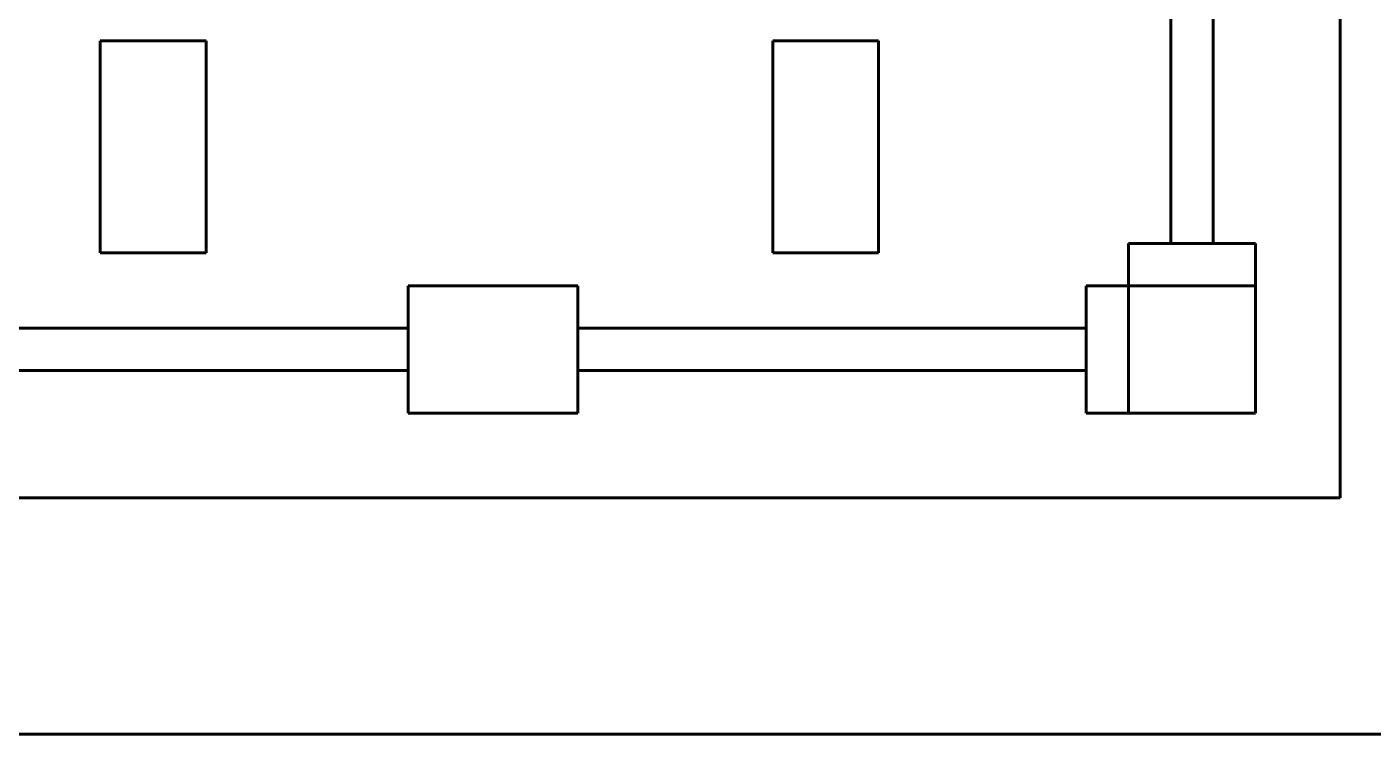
# Model space of a CAD drawing. Extents: x 0 to 297, y 0 to 292.
# Drawn here: x 259.84 to 275.73, y 60 to 68.34 of the extents above; entities that cross this region are included whole.
import ezdxf

# ---------------------------------------------------------------- set-up
doc = ezdxf.new("R2010")
doc.units = 0
doc.header["$MEASUREMENT"] = 0
doc.linetypes.add('K5LT_BASIC', pattern=[0])
doc.layers.add('Системный слой', color=7, linetype='Continuous')

# ---------------------------------------------------------------- blocks, each defined once
blk = doc.blocks.new('*U')
at = {"layer": 'Системный слой', "linetype": 'K5LT_BASIC', "lineweight": 60}
for p, q in [((261.952, 68.174), (260.702, 68.174)), ((260.702, 68.174), (260.702, 65.674)), ((261.952, 65.674), (261.952, 68.174)), ((269.889, 68.174), (268.639, 68.174)), ((268.639, 68.174), (268.639, 65.674)), ((269.889, 65.674), (269.889, 68.174)), ((260.702, 65.674), (261.952, 65.674)), ((268.639, 65.674), (269.889, 65.674))]:
    blk.add_line(p, q, dxfattribs=at)
blk = doc.blocks.new('*S')
at = {"linetype": 'K5LT_BASIC', "lineweight": 60}
blk.add_line((107, 60), (292, 60), dxfattribs=at)

msp = doc.modelspace()

# ---------------------------------------------------------------- linework, layer by layer
at = {"layer": 'Системный слой', "linetype": 'K5LT_BASIC', "lineweight": 60}
for p, q in [((275.337, 62.786), (275.337, 208.286)), ((273.338, 65.786), (273.338, 71.286)), ((273.838, 71.286), (273.838, 65.786)), ((272.838, 65.786), (274.338, 65.786)), ((272.838, 65.786), (272.838, 63.786)), ((274.338, 65.786), (273.338, 65.786)), ((274.338, 65.786), (274.338, 63.786)), ((266.338, 65.286), (264.338, 65.286)), ((264.338, 63.786), (264.338, 65.286)), ((264.338, 65.286), (264.338, 63.786)), ((264.338, 65.286), (266.338, 65.286)), ((266.338, 65.286), (266.338, 63.786)), ((266.338, 65.286), (266.338, 63.786)), ((272.338, 65.286), (272.338, 63.786)), ((272.338, 65.286), (274.338, 65.286)), ((274.338, 65.286), (274.338, 63.786)), ((258.338, 64.786), (264.338, 64.786)), ((266.338, 64.786), (272.338, 64.786)), ((264.338, 64.286), (258.338, 64.286)), ((272.338, 64.286), (266.338, 64.286)), ((266.338, 63.786), (264.338, 63.786)), ((264.338, 63.786), (266.338, 63.786)), ((265.588, 63.786), (264.838, 63.786)), ((272.338, 63.786), (274.338, 63.786)), ((274.338, 63.786), (272.838, 63.786)), ((273.588, 63.786), (272.838, 63.786)), ((275.337, 63.786), (275.337, 62.786)), ((200.338, 62.786), (274.338, 62.786)), ((200.338, 62.786), (275.337, 62.786))]:
    msp.add_line(p, q, dxfattribs=at)

# ---------------------------------------------------------------- block references
msp.add_blockref('*S', (0, 0))
at = {"layer": 'Системный слой'}
msp.add_blockref('*U', (0, 0), dxfattribs=at)
msp.add_blockref('*U', (0, 0), dxfattribs=at)
msp.add_blockref('*U', (0, 0), dxfattribs=at)
msp.add_blockref('*U', (0, 0), dxfattribs=at)
msp.add_blockref('*U', (0, 0), dxfattribs=at)
msp.add_blockref('*U', (0, 0), dxfattribs=at)
msp.add_blockref('*U', (0, 0), dxfattribs=at)
msp.add_blockref('*U', (0, 0), dxfattribs=at)
msp.add_blockref('*U', (0, 0), dxfattribs=at)
msp.add_blockref('*U', (0, 0), dxfattribs=at)
msp.add_blockref('*U', (0, 0), dxfattribs=at)
msp.add_blockref('*U', (0, 0), dxfattribs=at)
msp.add_blockref('*U', (0, 0), dxfattribs=at)
msp.add_blockref('*U', (0, 0), dxfattribs=at)
msp.add_blockref('*U', (0, 0), dxfattribs=at)
msp.add_blockref('*U', (0, 0), dxfattribs=at)
msp.add_blockref('*U', (0, 0), dxfattribs=at)
msp.add_blockref('*U', (0, 0), dxfattribs=at)
msp.add_blockref('*U', (0, 0), dxfattribs=at)
msp.add_blockref('*U', (0, 0), dxfattribs=at)
msp.add_blockref('*U', (0, 0), dxfattribs=at)
msp.add_blockref('*U', (0, 0), dxfattribs=at)
msp.add_blockref('*U', (0, 0), dxfattribs=at)
msp.add_blockref('*U', (0, 0), dxfattribs=at)
msp.add_blockref('*U', (0, 0), dxfattribs=at)
msp.add_blockref('*U', (0, 0), dxfattribs=at)
msp.add_blockref('*U', (0, 0), dxfattribs=at)
msp.add_blockref('*U', (0, 0), dxfattribs=at)
msp.add_blockref('*U', (0, 0), dxfattribs=at)
msp.add_blockref('*U', (0, 0), dxfattribs=at)
msp.add_blockref('*U', (0, 0), dxfattribs=at)
msp.add_blockref('*U', (0, 0), dxfattribs=at)
msp.add_blockref('*U', (0, 0), dxfattribs=at)
msp.add_blockref('*U', (0, 0), dxfattribs=at)
msp.add_blockref('*U', (0, 0), dxfattribs=at)
msp.add_blockref('*U', (0, 0), dxfattribs=at)
msp.add_blockref('*U', (0, 0), dxfattribs=at)
msp.add_blockref('*U', (0, 0), dxfattribs=at)
msp.add_blockref('*U', (0, 0), dxfattribs=at)
msp.add_blockref('*U', (0, 0), dxfattribs=at)
msp.add_blockref('*U', (0, 0), dxfattribs=at)
msp.add_blockref('*U', (0, 0), dxfattribs=at)
msp.add_blockref('*U', (0, 0), dxfattribs=at)
msp.add_blockref('*U', (0, 0), dxfattribs=at)
msp.add_blockref('*U', (0, 0), dxfattribs=at)
msp.add_blockref('*U', (0, 0), dxfattribs=at)
msp.add_blockref('*U', (0, 0), dxfattribs=at)
msp.add_blockref('*U', (0, 0), dxfattribs=at)
msp.add_blockref('*U', (0, 0), dxfattribs=at)
msp.add_blockref('*U', (0, 0), dxfattribs=at)
msp.add_blockref('*U', (0, 0), dxfattribs=at)
msp.add_blockref('*U', (0, 0), dxfattribs=at)
msp.add_blockref('*U', (0, 0), dxfattribs=at)
msp.add_blockref('*U', (0, 0), dxfattribs=at)
msp.add_blockref('*U', (0, 0), dxfattribs=at)
msp.add_blockref('*U', (0, 0), dxfattribs=at)
msp.add_blockref('*U', (0, 0), dxfattribs=at)
msp.add_blockref('*U', (0, 0), dxfattribs=at)
msp.add_blockref('*U', (0, 0), dxfattribs=at)
msp.add_blockref('*U', (0, 0), dxfattribs=at)
msp.add_blockref('*U', (0, 0), dxfattribs=at)
msp.add_blockref('*U', (0, 0), dxfattribs=at)
msp.add_blockref('*U', (0, 0), dxfattribs=at)
msp.add_blockref('*U', (0, 0), dxfattribs=at)
msp.add_blockref('*U', (0, 0), dxfattribs=at)
msp.add_blockref('*U', (0, 0), dxfattribs=at)
msp.add_blockref('*U', (0, 0), dxfattribs=at)
msp.add_blockref('*U', (0, 0), dxfattribs=at)
msp.add_blockref('*U', (0, 0), dxfattribs=at)
msp.add_blockref('*U', (0, 0), dxfattribs=at)
msp.add_blockref('*U', (0, 0), dxfattribs=at)
msp.add_blockref('*U', (0, 0), dxfattribs=at)
msp.add_blockref('*U', (0, 0), dxfattribs=at)
msp.add_blockref('*U', (0, 0), dxfattribs=at)
msp.add_blockref('*U', (0, 0), dxfattribs=at)
msp.add_blockref('*U', (0, 0), dxfattribs=at)
msp.add_blockref('*U', (0, 0), dxfattribs=at)
msp.add_blockref('*U', (0, 0), dxfattribs=at)
msp.add_blockref('*U', (0, 0), dxfattribs=at)
msp.add_blockref('*U', (0, 0), dxfattribs=at)
msp.add_blockref('*U', (0, 0), dxfattribs=at)
msp.add_blockref('*U', (0, 0), dxfattribs=at)
msp.add_blockref('*U', (0, 0), dxfattribs=at)
msp.add_blockref('*U', (0, 0), dxfattribs=at)
msp.add_blockref('*U', (0, 0), dxfattribs=at)
msp.add_blockref('*U', (0, 0), dxfattribs=at)
msp.add_blockref('*U', (0, 0), dxfattribs=at)
msp.add_blockref('*U', (0, 0), dxfattribs=at)
msp.add_blockref('*U', (0, 0), dxfattribs=at)
msp.add_blockref('*U', (0, 0), dxfattribs=at)
msp.add_blockref('*U', (0, 0), dxfattribs=at)
msp.add_blockref('*U', (0, 0), dxfattribs=at)
msp.add_blockref('*U', (0, 0), dxfattribs=at)
msp.add_blockref('*U', (0, 0), dxfattribs=at)
msp.add_blockref('*U', (0, 0), dxfattribs=at)
msp.add_blockref('*U', (0, 0), dxfattribs=at)
msp.add_blockref('*U', (0, 0), dxfattribs=at)
msp.add_blockref('*U', (0, 0), dxfattribs=at)
msp.add_blockref('*U', (0, 0), dxfattribs=at)
msp.add_blockref('*U', (0, 0), dxfattribs=at)
msp.add_blockref('*U', (0, 0), dxfattribs=at)
msp.add_blockref('*U', (0, 0), dxfattribs=at)
msp.add_blockref('*U', (0, 0), dxfattribs=at)
msp.add_blockref('*U', (0, 0), dxfattribs=at)
msp.add_blockref('*U', (0, 0), dxfattribs=at)
msp.add_blockref('*U', (0, 0), dxfattribs=at)
msp.add_blockref('*U', (0, 0), dxfattribs=at)
msp.add_blockref('*U', (0, 0), dxfattribs=at)
msp.add_blockref('*U', (0, 0), dxfattribs=at)
msp.add_blockref('*U', (0, 0), dxfattribs=at)
msp.add_blockref('*U', (0, 0), dxfattribs=at)
msp.add_blockref('*U', (0, 0), dxfattribs=at)
msp.add_blockref('*U', (0, 0), dxfattribs=at)
msp.add_blockref('*U', (0, 0), dxfattribs=at)
msp.add_blockref('*U', (0, 0), dxfattribs=at)
msp.add_blockref('*U', (0, 0), dxfattribs=at)
msp.add_blockref('*U', (0, 0), dxfattribs=at)
msp.add_blockref('*U', (0, 0), dxfattribs=at)
msp.add_blockref('*U', (0, 0), dxfattribs=at)
msp.add_blockref('*U', (0, 0), dxfattribs=at)
msp.add_blockref('*U', (0, 0), dxfattribs=at)
msp.add_blockref('*U', (0, 0), dxfattribs=at)
msp.add_blockref('*U', (0, 0), dxfattribs=at)
msp.add_blockref('*U', (0, 0), dxfattribs=at)
msp.add_blockref('*U', (0, 0), dxfattribs=at)
msp.add_blockref('*U', (0, 0), dxfattribs=at)
msp.add_blockref('*U', (0, 0), dxfattribs=at)
msp.add_blockref('*U', (0, 0), dxfattribs=at)
msp.add_blockref('*U', (0, 0), dxfattribs=at)
msp.add_blockref('*U', (0, 0), dxfattribs=at)
msp.add_blockref('*U', (0, 0), dxfattribs=at)
msp.add_blockref('*U', (0, 0), dxfattribs=at)
msp.add_blockref('*U', (0, 0), dxfattribs=at)
msp.add_blockref('*U', (0, 0), dxfattribs=at)
msp.add_blockref('*U', (0, 0), dxfattribs=at)
msp.add_blockref('*U', (0, 0), dxfattribs=at)
msp.add_blockref('*U', (0, 0), dxfattribs=at)
msp.add_blockref('*U', (0, 0), dxfattribs=at)
msp.add_blockref('*U', (0, 0), dxfattribs=at)
msp.add_blockref('*U', (0, 0), dxfattribs=at)
msp.add_blockref('*U', (0, 0), dxfattribs=at)
msp.add_blockref('*U', (0, 0), dxfattribs=at)
msp.add_blockref('*U', (0, 0), dxfattribs=at)
msp.add_blockref('*U', (0, 0), dxfattribs=at)
msp.add_blockref('*U', (0, 0), dxfattribs=at)
msp.add_blockref('*U', (0, 0), dxfattribs=at)
msp.add_blockref('*U', (0, 0), dxfattribs=at)
msp.add_blockref('*U', (0, 0), dxfattribs=at)
msp.add_blockref('*U', (0, 0), dxfattribs=at)
msp.add_blockref('*U', (0, 0), dxfattribs=at)
msp.add_blockref('*U', (0, 0), dxfattribs=at)
msp.add_blockref('*U', (0, 0), dxfattribs=at)
msp.add_blockref('*U', (0, 0), dxfattribs=at)
msp.add_blockref('*U', (0, 0), dxfattribs=at)
msp.add_blockref('*U', (0, 0), dxfattribs=at)
msp.add_blockref('*U', (0, 0), dxfattribs=at)
msp.add_blockref('*U', (0, 0), dxfattribs=at)
msp.add_blockref('*U', (0, 0), dxfattribs=at)
msp.add_blockref('*U', (0, 0), dxfattribs=at)
msp.add_blockref('*U', (0, 0), dxfattribs=at)
msp.add_blockref('*U', (0, 0), dxfattribs=at)
msp.add_blockref('*U', (0, 0), dxfattribs=at)
msp.add_blockref('*U', (0, 0), dxfattribs=at)
msp.add_blockref('*U', (0, 0), dxfattribs=at)
msp.add_blockref('*U', (0, 0), dxfattribs=at)
msp.add_blockref('*U', (0, 0), dxfattribs=at)
msp.add_blockref('*U', (0, 0), dxfattribs=at)
msp.add_blockref('*U', (0, 0), dxfattribs=at)
msp.add_blockref('*U', (0, 0), dxfattribs=at)
msp.add_blockref('*U', (0, 0), dxfattribs=at)
msp.add_blockref('*U', (0, 0), dxfattribs=at)
msp.add_blockref('*U', (0, 0), dxfattribs=at)
msp.add_blockref('*U', (0, 0), dxfattribs=at)
msp.add_blockref('*U', (0, 0), dxfattribs=at)
msp.add_blockref('*U', (0, 0), dxfattribs=at)
msp.add_blockref('*U', (0, 0), dxfattribs=at)
msp.add_blockref('*U', (0, 0), dxfattribs=at)
msp.add_blockref('*U', (0, 0), dxfattribs=at)
msp.add_blockref('*U', (0, 0), dxfattribs=at)
msp.add_blockref('*U', (0, 0), dxfattribs=at)
msp.add_blockref('*U', (0, 0), dxfattribs=at)
msp.add_blockref('*U', (0, 0), dxfattribs=at)
msp.add_blockref('*U', (0, 0), dxfattribs=at)
msp.add_blockref('*U', (0, 0), dxfattribs=at)
msp.add_blockref('*U', (0, 0), dxfattribs=at)
msp.add_blockref('*U', (0, 0), dxfattribs=at)
msp.add_blockref('*U', (0, 0), dxfattribs=at)
msp.add_blockref('*U', (0, 0), dxfattribs=at)
msp.add_blockref('*U', (0, 0), dxfattribs=at)
msp.add_blockref('*U', (0, 0), dxfattribs=at)
msp.add_blockref('*U', (0, 0), dxfattribs=at)
msp.add_blockref('*U', (0, 0), dxfattribs=at)
msp.add_blockref('*U', (0, 0), dxfattribs=at)
msp.add_blockref('*U', (0, 0), dxfattribs=at)
msp.add_blockref('*U', (0, 0), dxfattribs=at)
msp.add_blockref('*U', (0, 0), dxfattribs=at)
msp.add_blockref('*U', (0, 0), dxfattribs=at)
msp.add_blockref('*U', (0, 0), dxfattribs=at)
msp.add_blockref('*U', (0, 0), dxfattribs=at)
msp.add_blockref('*U', (0, 0), dxfattribs=at)
msp.add_blockref('*U', (0, 0), dxfattribs=at)
msp.add_blockref('*U', (0, 0), dxfattribs=at)
msp.add_blockref('*U', (0, 0), dxfattribs=at)
msp.add_blockref('*U', (0, 0), dxfattribs=at)
msp.add_blockref('*U', (0, 0), dxfattribs=at)
msp.add_blockref('*U', (0, 0), dxfattribs=at)
msp.add_blockref('*U', (0, 0), dxfattribs=at)
msp.add_blockref('*U', (0, 0), dxfattribs=at)
msp.add_blockref('*U', (0, 0), dxfattribs=at)
msp.add_blockref('*U', (0, 0), dxfattribs=at)
msp.add_blockref('*U', (0, 0), dxfattribs=at)
msp.add_blockref('*U', (0, 0), dxfattribs=at)
msp.add_blockref('*U', (0, 0), dxfattribs=at)
msp.add_blockref('*U', (0, 0), dxfattribs=at)
msp.add_blockref('*U', (0, 0), dxfattribs=at)
msp.add_blockref('*U', (0, 0), dxfattribs=at)
msp.add_blockref('*U', (0, 0), dxfattribs=at)
msp.add_blockref('*U', (0, 0), dxfattribs=at)
msp.add_blockref('*U', (0, 0), dxfattribs=at)
msp.add_blockref('*U', (0, 0), dxfattribs=at)
msp.add_blockref('*U', (0, 0), dxfattribs=at)
msp.add_blockref('*U', (0, 0), dxfattribs=at)
msp.add_blockref('*U', (0, 0), dxfattribs=at)
msp.add_blockref('*U', (0, 0), dxfattribs=at)
msp.add_blockref('*U', (0, 0), dxfattribs=at)
msp.add_blockref('*U', (0, 0), dxfattribs=at)
msp.add_blockref('*U', (0, 0), dxfattribs=at)
msp.add_blockref('*U', (0, 0), dxfattribs=at)
msp.add_blockref('*U', (0, 0), dxfattribs=at)
msp.add_blockref('*U', (0, 0), dxfattribs=at)
msp.add_blockref('*U', (0, 0), dxfattribs=at)
msp.add_blockref('*U', (0, 0), dxfattribs=at)
msp.add_blockref('*U', (0, 0), dxfattribs=at)
msp.add_blockref('*U', (0, 0), dxfattribs=at)
msp.add_blockref('*U', (0, 0), dxfattribs=at)
msp.add_blockref('*U', (0, 0), dxfattribs=at)
msp.add_blockref('*U', (0, 0), dxfattribs=at)
msp.add_blockref('*U', (0, 0), dxfattribs=at)
msp.add_blockref('*U', (0, 0), dxfattribs=at)
msp.add_blockref('*U', (0, 0), dxfattribs=at)
msp.add_blockref('*U', (0, 0), dxfattribs=at)
msp.add_blockref('*U', (0, 0), dxfattribs=at)
msp.add_blockref('*U', (0, 0), dxfattribs=at)
msp.add_blockref('*U', (0, 0), dxfattribs=at)
msp.add_blockref('*U', (0, 0), dxfattribs=at)
msp.add_blockref('*U', (0, 0), dxfattribs=at)
msp.add_blockref('*U', (0, 0), dxfattribs=at)
msp.add_blockref('*U', (0, 0), dxfattribs=at)
msp.add_blockref('*U', (0, 0), dxfattribs=at)
msp.add_blockref('*U', (0, 0), dxfattribs=at)
msp.add_blockref('*U', (0, 0), dxfattribs=at)
msp.add_blockref('*U', (0, 0), dxfattribs=at)
msp.add_blockref('*U', (0, 0), dxfattribs=at)
msp.add_blockref('*U', (0, 0), dxfattribs=at)
msp.add_blockref('*U', (0, 0), dxfattribs=at)
msp.add_blockref('*U', (0, 0), dxfattribs=at)
msp.add_blockref('*U', (0, 0), dxfattribs=at)
msp.add_blockref('*U', (0, 0), dxfattribs=at)
msp.add_blockref('*U', (0, 0), dxfattribs=at)
msp.add_blockref('*U', (0, 0), dxfattribs=at)
msp.add_blockref('*U', (0, 0), dxfattribs=at)
msp.add_blockref('*U', (0, 0), dxfattribs=at)
msp.add_blockref('*U', (0, 0), dxfattribs=at)
msp.add_blockref('*U', (0, 0), dxfattribs=at)
msp.add_blockref('*U', (0, 0), dxfattribs=at)
msp.add_blockref('*U', (0, 0), dxfattribs=at)
msp.add_blockref('*U', (0, 0), dxfattribs=at)
msp.add_blockref('*U', (0, 0), dxfattribs=at)
msp.add_blockref('*U', (0, 0), dxfattribs=at)
msp.add_blockref('*U', (0, 0), dxfattribs=at)
msp.add_blockref('*U', (0, 0), dxfattribs=at)
msp.add_blockref('*U', (0, 0), dxfattribs=at)
msp.add_blockref('*U', (0, 0), dxfattribs=at)
msp.add_blockref('*U', (0, 0), dxfattribs=at)
msp.add_blockref('*U', (0, 0), dxfattribs=at)
msp.add_blockref('*U', (0, 0), dxfattribs=at)
msp.add_blockref('*U', (0, 0), dxfattribs=at)
msp.add_blockref('*U', (0, 0), dxfattribs=at)
msp.add_blockref('*U', (0, 0), dxfattribs=at)
msp.add_blockref('*U', (0, 0), dxfattribs=at)
msp.add_blockref('*U', (0, 0), dxfattribs=at)
msp.add_blockref('*U', (0, 0), dxfattribs=at)
msp.add_blockref('*U', (0, 0), dxfattribs=at)
msp.add_blockref('*U', (0, 0), dxfattribs=at)
msp.add_blockref('*U', (0, 0), dxfattribs=at)
msp.add_blockref('*U', (0, 0), dxfattribs=at)
msp.add_blockref('*U', (0, 0), dxfattribs=at)
msp.add_blockref('*U', (0, 0), dxfattribs=at)
msp.add_blockref('*U', (0, 0), dxfattribs=at)
msp.add_blockref('*U', (0, 0), dxfattribs=at)
msp.add_blockref('*U', (0, 0), dxfattribs=at)
msp.add_blockref('*U', (0, 0), dxfattribs=at)
msp.add_blockref('*U', (0, 0), dxfattribs=at)
msp.add_blockref('*U', (0, 0), dxfattribs=at)
msp.add_blockref('*U', (0, 0), dxfattribs=at)
msp.add_blockref('*U', (0, 0), dxfattribs=at)
msp.add_blockref('*U', (0, 0), dxfattribs=at)
msp.add_blockref('*U', (0, 0), dxfattribs=at)
msp.add_blockref('*U', (0, 0), dxfattribs=at)
msp.add_blockref('*U', (0, 0), dxfattribs=at)
msp.add_blockref('*U', (0, 0), dxfattribs=at)
msp.add_blockref('*U', (0, 0), dxfattribs=at)
msp.add_blockref('*U', (0, 0), dxfattribs=at)
msp.add_blockref('*U', (0, 0), dxfattribs=at)
msp.add_blockref('*U', (0, 0), dxfattribs=at)
msp.add_blockref('*U', (0, 0), dxfattribs=at)
msp.add_blockref('*U', (0, 0), dxfattribs=at)
msp.add_blockref('*U', (0, 0), dxfattribs=at)
msp.add_blockref('*U', (0, 0), dxfattribs=at)
msp.add_blockref('*U', (0, 0), dxfattribs=at)
msp.add_blockref('*U', (0, 0), dxfattribs=at)
msp.add_blockref('*U', (0, 0), dxfattribs=at)
msp.add_blockref('*U', (0, 0), dxfattribs=at)
msp.add_blockref('*U', (0, 0), dxfattribs=at)
msp.add_blockref('*U', (0, 0), dxfattribs=at)
msp.add_blockref('*U', (0, 0), dxfattribs=at)
msp.add_blockref('*U', (0, 0), dxfattribs=at)
msp.add_blockref('*U', (0, 0), dxfattribs=at)
msp.add_blockref('*U', (0, 0), dxfattribs=at)
msp.add_blockref('*U', (0, 0), dxfattribs=at)
msp.add_blockref('*U', (0, 0), dxfattribs=at)
msp.add_blockref('*U', (0, 0), dxfattribs=at)
msp.add_blockref('*U', (0, 0), dxfattribs=at)
msp.add_blockref('*U', (0, 0), dxfattribs=at)
msp.add_blockref('*U', (0, 0), dxfattribs=at)
msp.add_blockref('*U', (0, 0), dxfattribs=at)
msp.add_blockref('*U', (0, 0), dxfattribs=at)
msp.add_blockref('*U', (0, 0), dxfattribs=at)
msp.add_blockref('*U', (0, 0), dxfattribs=at)
msp.add_blockref('*U', (0, 0), dxfattribs=at)
msp.add_blockref('*U', (0, 0), dxfattribs=at)
msp.add_blockref('*U', (0, 0), dxfattribs=at)
msp.add_blockref('*U', (0, 0), dxfattribs=at)
msp.add_blockref('*U', (0, 0), dxfattribs=at)
msp.add_blockref('*U', (0, 0), dxfattribs=at)
msp.add_blockref('*U', (0, 0), dxfattribs=at)
msp.add_blockref('*U', (0, 0), dxfattribs=at)
msp.add_blockref('*U', (0, 0), dxfattribs=at)
msp.add_blockref('*U', (0, 0), dxfattribs=at)
msp.add_blockref('*U', (0, 0), dxfattribs=at)
msp.add_blockref('*U', (0, 0), dxfattribs=at)
msp.add_blockref('*U', (0, 0), dxfattribs=at)
msp.add_blockref('*U', (0, 0), dxfattribs=at)
msp.add_blockref('*U', (0, 0), dxfattribs=at)
msp.add_blockref('*U', (0, 0), dxfattribs=at)
msp.add_blockref('*U', (0, 0), dxfattribs=at)
msp.add_blockref('*U', (0, 0), dxfattribs=at)
msp.add_blockref('*U', (0, 0), dxfattribs=at)
msp.add_blockref('*U', (0, 0), dxfattribs=at)
msp.add_blockref('*U', (0, 0), dxfattribs=at)
msp.add_blockref('*U', (0, 0), dxfattribs=at)
msp.add_blockref('*U', (0, 0), dxfattribs=at)
msp.add_blockref('*U', (0, 0), dxfattribs=at)
msp.add_blockref('*U', (0, 0), dxfattribs=at)
msp.add_blockref('*U', (0, 0), dxfattribs=at)
msp.add_blockref('*U', (0, 0), dxfattribs=at)
msp.add_blockref('*U', (0, 0), dxfattribs=at)
msp.add_blockref('*U', (0, 0), dxfattribs=at)
msp.add_blockref('*U', (0, 0), dxfattribs=at)
msp.add_blockref('*U', (0, 0), dxfattribs=at)
msp.add_blockref('*U', (0, 0), dxfattribs=at)
msp.add_blockref('*U', (0, 0), dxfattribs=at)
msp.add_blockref('*U', (0, 0), dxfattribs=at)
msp.add_blockref('*U', (0, 0), dxfattribs=at)
msp.add_blockref('*U', (0, 0), dxfattribs=at)
msp.add_blockref('*U', (0, 0), dxfattribs=at)
msp.add_blockref('*U', (0, 0), dxfattribs=at)
msp.add_blockref('*U', (0, 0), dxfattribs=at)
msp.add_blockref('*U', (0, 0), dxfattribs=at)
msp.add_blockref('*U', (0, 0), dxfattribs=at)
msp.add_blockref('*U', (0, 0), dxfattribs=at)
msp.add_blockref('*U', (0, 0), dxfattribs=at)
msp.add_blockref('*U', (0, 0), dxfattribs=at)
msp.add_blockref('*U', (0, 0), dxfattribs=at)
msp.add_blockref('*U', (0, 0), dxfattribs=at)
msp.add_blockref('*U', (0, 0), dxfattribs=at)
msp.add_blockref('*U', (0, 0), dxfattribs=at)
msp.add_blockref('*U', (0, 0), dxfattribs=at)
msp.add_blockref('*U', (0, 0), dxfattribs=at)
msp.add_blockref('*U', (0, 0), dxfattribs=at)
msp.add_blockref('*U', (0, 0), dxfattribs=at)
msp.add_blockref('*U', (0, 0), dxfattribs=at)
msp.add_blockref('*U', (0, 0), dxfattribs=at)
msp.add_blockref('*U', (0, 0), dxfattribs=at)
msp.add_blockref('*U', (0, 0), dxfattribs=at)
msp.add_blockref('*U', (0, 0), dxfattribs=at)
msp.add_blockref('*U', (0, 0), dxfattribs=at)
msp.add_blockref('*U', (0, 0), dxfattribs=at)
msp.add_blockref('*U', (0, 0), dxfattribs=at)
msp.add_blockref('*U', (0, 0), dxfattribs=at)
msp.add_blockref('*U', (0, 0), dxfattribs=at)
msp.add_blockref('*U', (0, 0), dxfattribs=at)
msp.add_blockref('*U', (0, 0), dxfattribs=at)
msp.add_blockref('*U', (0, 0), dxfattribs=at)
msp.add_blockref('*U', (0, 0), dxfattribs=at)
msp.add_blockref('*U', (0, 0), dxfattribs=at)
msp.add_blockref('*U', (0, 0), dxfattribs=at)
msp.add_blockref('*U', (0, 0), dxfattribs=at)
msp.add_blockref('*U', (0, 0), dxfattribs=at)
msp.add_blockref('*U', (0, 0), dxfattribs=at)
msp.add_blockref('*U', (0, 0), dxfattribs=at)
msp.add_blockref('*U', (0, 0), dxfattribs=at)
msp.add_blockref('*U', (0, 0), dxfattribs=at)
msp.add_blockref('*U', (0, 0), dxfattribs=at)
msp.add_blockref('*U', (0, 0), dxfattribs=at)
msp.add_blockref('*U', (0, 0), dxfattribs=at)
msp.add_blockref('*U', (0, 0), dxfattribs=at)
msp.add_blockref('*U', (0, 0), dxfattribs=at)
msp.add_blockref('*U', (0, 0), dxfattribs=at)
msp.add_blockref('*U', (0, 0), dxfattribs=at)
msp.add_blockref('*U', (0, 0), dxfattribs=at)
msp.add_blockref('*U', (0, 0), dxfattribs=at)
msp.add_blockref('*U', (0, 0), dxfattribs=at)
msp.add_blockref('*U', (0, 0), dxfattribs=at)
msp.add_blockref('*U', (0, 0), dxfattribs=at)
msp.add_blockref('*U', (0, 0), dxfattribs=at)
msp.add_blockref('*U', (0, 0), dxfattribs=at)
msp.add_blockref('*U', (0, 0), dxfattribs=at)
msp.add_blockref('*U', (0, 0), dxfattribs=at)
msp.add_blockref('*U', (0, 0), dxfattribs=at)
msp.add_blockref('*U', (0, 0), dxfattribs=at)

doc.saveas('drawing.dxf')
